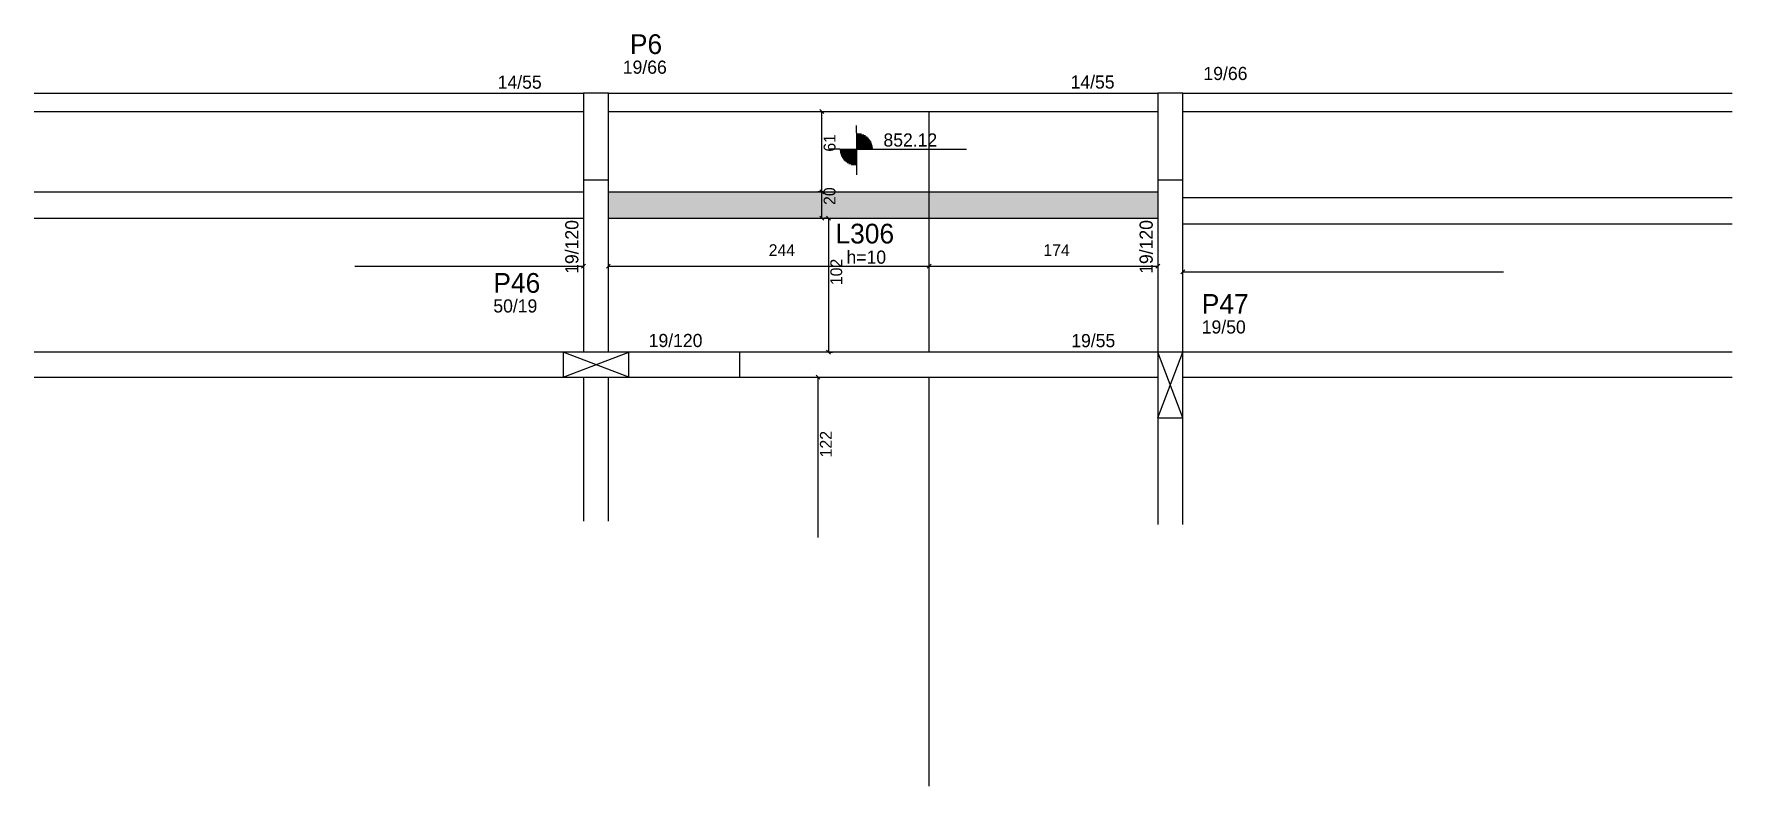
# Model space of a CAD drawing. Header units: metres. Extents: x 4478 to 5770, y 2281 to 2853.
import ezdxf

# ---------------------------------------------------------------- set-up
doc = ezdxf.new("R2010")
doc.units = ezdxf.units.M
for name, color, linetype in [('1', 7, 'Continuous'), ('3', 7, 'Continuous'), ('4', 7, 'Continuous'), ('7', 7, 'Continuous'), ('Hachura', 7, 'Continuous'), ('Painéis', 7, 'Continuous')]:
    doc.layers.add(name, color=color, linetype=linetype)

msp = doc.modelspace()

# ---------------------------------------------------------------- hatches: boundary and pattern name
at = {"layer": 'Hachura'}
h = msp.add_hatch(color=7, dxfattribs=at)
h.dxf.hatch_style = 1
h.paths.add_polyline_path([(4915.1, 2712.9), (5333.1, 2712.9), (5333.1, 2732.9), (4915.1, 2732.9), (4915.1, 2712.9)])

# ---------------------------------------------------------------- linework, layer by layer
at = {"layer": '1', "color": 1, "lineweight": 25}
for p, q in [((4880.6, 2591.9), (4930.6, 2610.9)), ((4930.6, 2591.9), (4880.6, 2610.9)), ((5333.1, 2560.9), (5352.1, 2610.9)), ((5352.1, 2560.9), (5333.1, 2610.9))]:
    msp.add_line(p, q, dxfattribs=at)
at = {"layer": '3', "color": 3, "lineweight": 25}
for p, q in [((4478.1, 2807.9), (4896.1, 2807.9)), ((4915.1, 2807.9), (5333.1, 2807.9)), ((5352.1, 2807.9), (5770.1, 2807.9)), ((4478.1, 2793.9), (4896.1, 2793.9)), ((4915.1, 2793.9), (5333.1, 2793.9)), ((5352.1, 2793.9), (5770.1, 2793.9)), ((5103.8, 2777.7), (5103.8, 2783.3)), ((5091.3, 2765.2), (5082.8, 2765.2)), ((5091.3, 2765.2), (5116.3, 2765.2)), ((5103.8, 2777.7), (5103.8, 2752.7)), ((5103.8, 2777.1), (5107.6, 2777.1)), ((5103.8, 2776.3), (5109.5, 2776.3)), ((5103.8, 2775.6), (5110.8, 2775.6)), ((5103.8, 2774.8), (5111.9, 2774.8)), ((5103.8, 2774), (5112.7, 2774)), ((5103.8, 2773.2), (5113.4, 2773.2)), ((5103.8, 2772.4), (5114, 2772.4)), ((5103.8, 2771.6), (5114.5, 2771.6)), ((5103.8, 2770.8), (5115, 2770.8)), ((5103.8, 2770), (5115.3, 2770)), ((5103.8, 2769.2), (5115.6, 2769.2)), ((5103.8, 2768.4), (5115.9, 2768.4)), ((5103.8, 2767.6), (5116, 2767.6)), ((5103.8, 2766.8), (5116.2, 2766.8)), ((5103.8, 2766), (5116.3, 2766)), ((5116.3, 2765.2), (5187.7, 2765.2)), ((5103.8, 2764.5), (5091.3, 2764.5)), ((5103.8, 2763.7), (5091.4, 2763.7)), ((5103.8, 2762.9), (5091.5, 2762.9)), ((5103.8, 2762.1), (5091.7, 2762.1)), ((5103.8, 2761.3), (5091.9, 2761.3)), ((5103.8, 2760.5), (5092.2, 2760.5)), ((5103.8, 2759.7), (5092.6, 2759.7)), ((5103.8, 2758.9), (5093, 2758.9)), ((5103.8, 2758.1), (5093.5, 2758.1)), ((5103.8, 2757.3), (5094.1, 2757.3)), ((5103.8, 2756.5), (5094.8, 2756.5)), ((5103.8, 2755.7), (5095.7, 2755.7)), ((5103.8, 2754.9), (5096.7, 2754.9)), ((5103.8, 2754.1), (5098, 2754.1)), ((5103.8, 2753.4), (5099.9, 2753.4)), ((5103.8, 2752.7), (5103.8, 2745.9)), ((5015.1, 2591.9), (5015.1, 2610.9))]:
    msp.add_line(p, q, dxfattribs=at)
for points in [[(4896.1, 2741.9), (4896.1, 2610.9)], [(4915.1, 2610.9), (4915.1, 2741.9)], [(5333.1, 2741.9), (5333.1, 2610.9)], [(5352.1, 2610.9), (5352.1, 2741.9)], [(4896.1, 2610.9), (4478.1, 2610.9)], [(5333.1, 2610.9), (4915.1, 2610.9)], [(5770.1, 2610.9), (5352.1, 2610.9)], [(4478.1, 2591.9), (4896.1, 2591.9)], [(4896.1, 2591.9), (4896.1, 2482.4)], [(4915.1, 2591.9), (5333.1, 2591.9)], [(4915.1, 2482.4), (4915.1, 2591.9)], [(5333.1, 2591.9), (5333.1, 2479.9)], [(5352.1, 2591.9), (5770.1, 2591.9)], [(5352.1, 2479.9), (5352.1, 2591.9)]]:
    msp.add_lwpolyline(points, dxfattribs=at)
at = {"layer": '7', "color": 7, "lineweight": 25}
for points in [[(4896.1, 2741.9), (4915.1, 2741.9), (4915.1, 2807.9), (4896.1, 2807.9), (4896.1, 2741.9)], [(5333.1, 2741.9), (5352.1, 2741.9), (5352.1, 2807.9), (5333.1, 2807.9), (5333.1, 2741.9)], [(4880.6, 2591.9), (4930.6, 2591.9), (4930.6, 2610.9), (4880.6, 2610.9), (4880.6, 2591.9)], [(5333.1, 2560.9), (5352.1, 2560.9), (5352.1, 2610.9), (5333.1, 2610.9), (5333.1, 2560.9)]]:
    msp.add_lwpolyline(points, dxfattribs=at)
at = {"layer": 'Painéis', "color": 0, "lineweight": 25}
for p, q in [((5079, 2792.4), (5076, 2795.4)), ((5079, 2731.4), (5076, 2734.4)), ((5076, 2734.4), (5079, 2731.4)), ((5076, 2714.4), (5079, 2711.4)), ((5084.1, 2711.4), (5081.1, 2714.4)), ((4894.6, 2674.9), (4897.6, 2677.9)), ((4916.6, 2677.9), (4913.6, 2674.9)), ((5157.6, 2674.9), (5160.6, 2677.9)), ((5160.6, 2677.9), (5157.6, 2674.9)), ((5331.6, 2674.9), (5334.6, 2677.9)), ((5353.6, 2673.6), (5350.6, 2670.6)), ((5081.1, 2612.4), (5084.1, 2609.4)), ((5076.1, 2590.4), (5073.1, 2593.4))]:
    msp.add_line(p, q, dxfattribs=at)
at = {"layer": 'Painéis', "color": 4, "lineweight": 25}
for p, q in [((5077.5, 2732.9), (5077.5, 2793.9)), ((5079.5, 2732.9), (5074.5, 2732.9)), ((5077.5, 2712.9), (5077.5, 2732.9)), ((5082, 2712.9), (5079.6, 2712.9)), ((5082.6, 2712.9), (5082.6, 2610.9)), ((4722.1, 2676.4), (4896.1, 2676.4)), ((4915.1, 2676.4), (5159.1, 2676.4)), ((5159.1, 2676.4), (5333.1, 2676.4)), ((5352.1, 2672.1), (5596.1, 2672.1)), ((5082.9, 2610.9), (5085.6, 2610.9)), ((5074.6, 2591.9), (5074.6, 2469.9))]:
    msp.add_line(p, q, dxfattribs=at)
at = {"layer": 'Painéis', "color": 200, "lineweight": 25}
for p, q in [((5159.1, 2610.9), (5159.1, 2793.9)), ((4478.1, 2732.9), (4896.1, 2732.9)), ((4915.1, 2732.9), (5333.1, 2732.9)), ((5352.1, 2728.6), (5770.1, 2728.6)), ((4478.1, 2712.9), (4896.1, 2712.9)), ((4915.1, 2712.9), (5333.1, 2712.9)), ((5352.1, 2708.6), (5770.1, 2708.6)), ((5159.1, 2280.9), (5159.1, 2591.9))]:
    msp.add_line(p, q, dxfattribs=at)

# ---------------------------------------------------------------- texts
at = {"layer": '3', "color": 3, "lineweight": 25}
for s, p in [('19/66', (4926.1, 2822.7)), ('14/55', (4830.9, 2811.3)), ('14/55', (5266.8, 2811.4)), ('19/66', (5367.9, 2817.9)), ('852.12', (5124.4, 2767.3)), ('h=10', (5096.3, 2678.2)), ('50/19', (4827.6, 2641.1)), ('19/120', (4945.8, 2614.8)), ('19/55', (5267.3, 2614.7)), ('19/50', (5366.6, 2625.1))]:
    msp.add_text(s, height=10, dxfattribs=at).set_placement(p)
for p in [(4892.3, 2670.5), (5329.3, 2670.5)]:
    msp.add_text('19/120', height=10, rotation=90, dxfattribs=at).set_placement(p)
at = {"layer": '4', "color": 4, "lineweight": 25}
for s, p in [('P6', (4931.5, 2837.7)), ('L306', (5087.9, 2693.6)), ('P46', (4827.6, 2656.1)), ('P47', (5366.6, 2640.1))]:
    msp.add_text(s, height=15, dxfattribs=at).set_placement(p)
at = {"layer": 'Painéis', "color": 240, "lineweight": 25}
for s, p in [('61', (5087.9, 2763.4)), ('20', (5087.9, 2722.9)), ('102', (5093, 2661.9)), ('122', (5085.1, 2530.9))]:
    msp.add_text(s, height=9, rotation=90, dxfattribs=at).set_placement(p)
for s, p in [('244', (5037.1, 2684)), ('174', (5246.1, 2684))]:
    msp.add_text(s, height=9, dxfattribs=at).set_placement(p)

doc.saveas('drawing.dxf')
